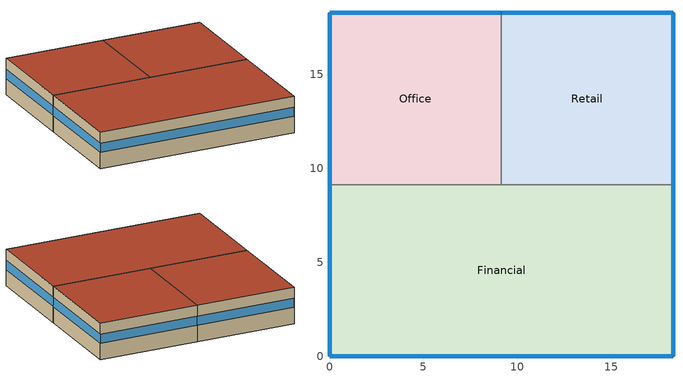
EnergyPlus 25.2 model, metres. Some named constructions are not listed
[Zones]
Financial
 floor ground (Financial_floor SlabOnOrBelowGradeF073): 18.29,9.14 18.29,0 0,0 0,9.14 z0
 wall outside (Exterior Wall): 0,9.14 0,0 18.29,0 18.29,9.14 z0:3.35
 wall to Retail (Interior Wall): 18.29,9.14 9.14,9.14 z0:3.35
 wall to Office (Interior Wall): 9.14,9.14 0,9.14 z0:3.35
 window (Exterior Window): 18.29,0.03 18.29,9.12 / 0.03,0 18.26,0 / 0,9.12 0,0.03 z1.5:2.34
 roof outside (Exterior Roof): 0,9.14 0,0 18.29,0 18.29,9.14 z3.35
Retail
 floor ground (retail_floor SlabOnOrBelowGradeF073): 18.29,18.29 18.29,9.14 9.14,9.14 9.14,18.29 z0
 wall outside (Exterior Wall): 18.29,9.14 18.29,18.29 9.14,18.29 z0:3.35
 wall to Office (Interior Wall): 9.14,18.29 9.14,9.14 z0:3.35
 window (Exterior Window): 18.29,9.17 18.29,18.26 / 18.26,18.29 9.17,18.29 z1.5:2.34
 roof outside (Exterior Roof): 9.14,18.29 9.14,9.14 18.29,9.14 18.29,18.29 z3.35
Office
 floor ground (office_floor SlabOnOrBelowGradeF073): 9.14,18.29 9.14,9.14 0,9.14 0,18.29 z0
 wall outside (Exterior Wall): 9.14,18.29 0,18.29 0,9.14 z0:3.35
 window (Exterior Window): 9.12,18.29 0.03,18.29 / 0,18.26 0,9.17 z1.5:2.34
 roof outside (Exterior Roof): 0,18.29 0,9.14 9.14,9.14 9.14,18.29 z3.35
[Construction:FfactorGroundFloor] F-Factor {W/m-K}=1.26344
Name | Area {m2} | PerimeterExposed {m}
Financial_floor SlabOnOrBelowGradeF073 | 167.23 | 36.57
office_floor SlabOnOrBelowGradeF073; retail_floor SlabOnOrBelowGradeF073 | 83.61 | 18.28
[Zone] Multiplier=1
Financial; Office; Retail
